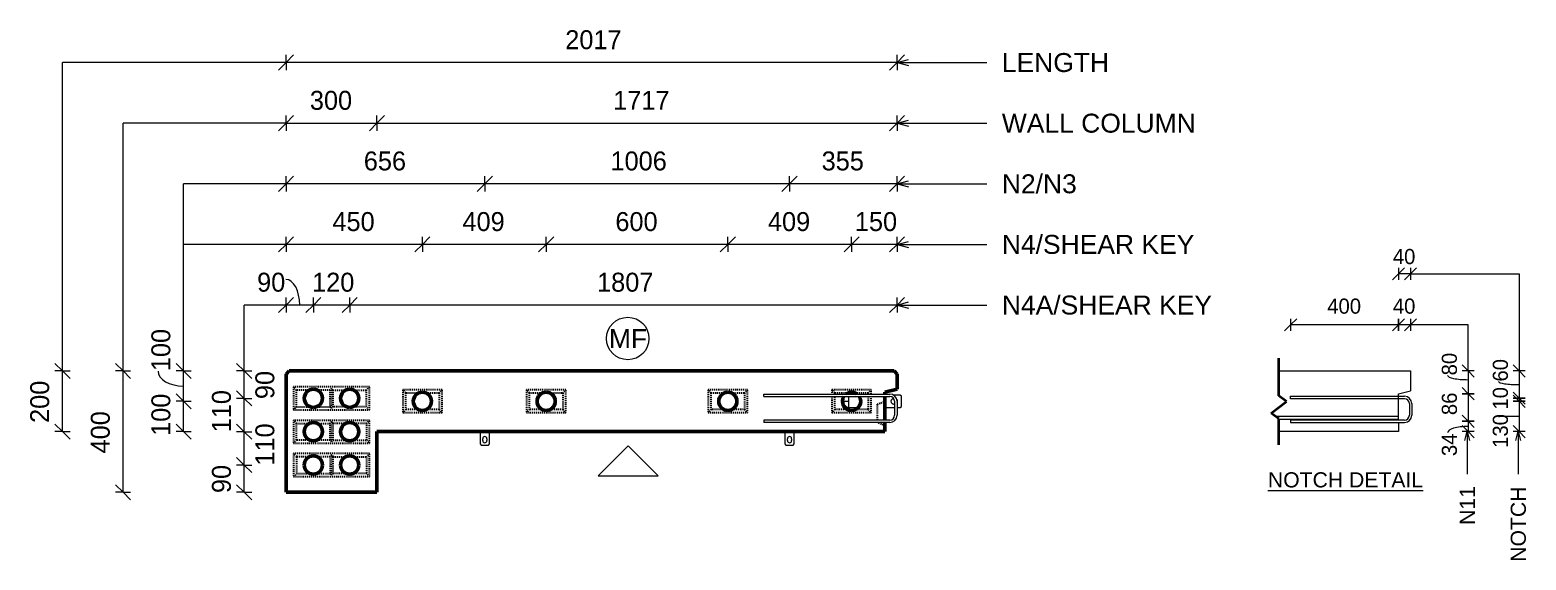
# Model space of a CAD drawing. Header units: millimetres. Extents: x 15006 to 36832, y -1993 to 19978.
# Drawn here: x 26166 to 31106, y 17512 to 19261 of the extents above; entities that cross this region are included whole.
import ezdxf

# ---------------------------------------------------------------- set-up
doc = ezdxf.new("R2010")
doc.units = ezdxf.units.MM
doc.linetypes.add('Dash', pattern=[6.36, 3.18, -3.18])
for name, color, linetype, lineweight in [('A-ANNO-DIMS', 211, 'Continuous', 9), ('A-ANNO-DIMS-25', 211, 'Continuous', 9), ('A-DETL', 90, 'Continuous', 18), ('A-DETL-MBND', 5, 'Continuous', 18), ('A-GENM', 13, 'Continuous', 18), ('A-WALL', 113, 'Continuous', 25), ('A-WALL-HDLN', 110, 'Dash', 25), ('G-ANNO-TEXT', 231, 'Continuous', 9), ('S-RBAR', 171, 'Continuous', 18)]:
    doc.layers.add(name, color=color, linetype=linetype, lineweight=lineweight)
doc.styles.add('Arial_1', font='arial.ttf', dxfattribs={"height": 62.5})
doc.styles.add('Arial_2', font='arial.ttf', dxfattribs={"height": 50})
doc.styles.add('Nirmala UI Semilight_1', font='NirmalaS.ttf', dxfattribs={"height": 62.5})
doc.styles.add('Nirmala UI Semilight_2', font='NirmalaS.ttf', dxfattribs={"height": 50})
doc.dimstyles.new('Arrow_Filled_-_2_5_NI_UI_3', dxfattribs={"dimscale": 304.8, "dimtxt": 65.460247, "dimasz": 0.164042, "dimexe": 0.082021, "dimexo": 0.0625, "dimgap": 0.082021, "dimtad": 1, "dimdec": 4, "dimzin": 0, "dimdsep": 46, "dimtxsty": 'Nirmala UI Semilight_1', "dimblk1": 'OBLIQUE', "dimblk2": 'OBLIQUE', "dimsah": 1, "dimcen": 0.09, "dimazin": 0, "dimtfac": 1, "dimtdec": 4, "dimtix": 1, "dimtmove": 0, "dimatfit": 3, "dimfxl": 0.082021, "dimfxlon": 1, "dimtvp": 1, "dimtolj": 1, "dimtzin": 0, "dimarcsym": 2})
doc.dimstyles.new('Arrow_Filled_-_2_5_NI_UI_4', dxfattribs={"dimscale": 304.8, "dimtxt": 65.460247, "dimasz": 0.164042, "dimexe": 0.082021, "dimexo": 0.0625, "dimgap": 0.082021, "dimtad": 1, "dimdec": 4, "dimzin": 0, "dimdsep": 46, "dimtxsty": 'Nirmala UI Semilight_1', "dimblk1": 'OBLIQUE', "dimblk2": 'OBLIQUE', "dimsah": 1, "dimcen": 0.09, "dimazin": 0, "dimtfac": 1, "dimtdec": 4, "dimtix": 1, "dimtmove": 1, "dimatfit": 3, "dimfxl": 0.082021, "dimfxlon": 1, "dimtvp": 1, "dimtolj": 1, "dimtzin": 0, "dimarcsym": 2})
doc.dimstyles.new('Arrow_Filled_-_2_5_NI_UI_5', dxfattribs={"dimscale": 304.8, "dimtxt": 65.460247, "dimasz": 0.164042, "dimexe": 0.082021, "dimexo": 0.0625, "dimgap": 0.082021, "dimtad": 1, "dimdec": 4, "dimzin": 0, "dimdsep": 46, "dimtxsty": 'Nirmala UI Semilight_1', "dimblk1": 'OBLIQUE', "dimblk2": 'OBLIQUE', "dimsah": 1, "dimcen": 0.09, "dimazin": 0, "dimtfac": 1, "dimtdec": 4, "dimtix": 1, "dimtmove": 2, "dimatfit": 3, "dimfxl": 0.082021, "dimfxlon": 1, "dimtvp": 1, "dimtolj": 1, "dimtzin": 0, "dimarcsym": 2})

# ---------------------------------------------------------------- blocks, each defined once
blk = doc.blocks.new('RR spread anchor face based - RR-SA-3_0-200-1726827-Elevation Top Copy 1')
at = {"layer": 'A-GENM'}
for p, q in [((10675.9, 18035.4), (10695.8, 18035.4)), ((10695.8, 18051.4), (10695.8, 18035.4)), ((10695.8, 18051.4), (10695.8, 18035.5)), ((10695.8, 18035.4), (10695.8, 18015.4)), ((10695.8, 18035.4), (10695.8, 18015.4)), ((10844.5, 18044.4), (10844.9, 18044.4)), ((10865.8, 18055.4), (10844.8, 18055.4)), ((10870.8, 18052.9), (10865.8, 18055.4)), ((10870.8, 18017.9), (10870.8, 18052.9)), ((10695.8, 18015.4), (10684, 18015.4)), ((10695.8, 18015.4), (10727.6, 18015.4)), ((10815.9, 18015.4), (10847.8, 18015.4)), ((10847.8, 18026.4), (10844.5, 18026.4)), ((10855.8, 18015.4), (10865.8, 18015.4)), ((10865.8, 18015.4), (10870.8, 18017.9))]:
    blk.add_line(p, q, dxfattribs=at)
for centre, start, end in [((10844.5, 18035.4), 90, 270), ((10848.5, 18035.4), 324.7987, 43.7744)]:
    blk.add_arc(centre, 9, start, end, dxfattribs=at)
blk = doc.blocks.new('RR spread anchor face based - RR-SA-2_5-150-1726819-Elevation Top Copy 1')
at = {"layer": 'A-GENM'}
for p, q in [((9479.8, 17935.4), (9479.8, 17895.4)), ((9509.8, 17895.4), (9509.8, 17935.4)), ((9479.8, 17895.4), (9482.3, 17890.4)), ((9482.3, 17890.4), (9507.3, 17890.4)), ((9487.8, 17905.9), (9487.8, 17911.9)), ((9501.8, 17911.9), (9501.8, 17905.9)), ((9507.3, 17890.4), (9509.8, 17895.4))]:
    blk.add_line(p, q, dxfattribs=at)
for centre, start, end in [((9494.8, 17911.9), 0, 180), ((9494.8, 17905.9), 180, 0)]:
    blk.add_arc(centre, 7, start, end, dxfattribs=at)
blk = doc.blocks.new('RR spread anchor face based - RR-SA-2_5-150-1876458-Elevation Top Copy 1')
at = {"layer": 'A-GENM'}
for p, q in [((10485.8, 17935.4), (10485.8, 17895.4)), ((10515.8, 17895.4), (10515.8, 17935.4)), ((10485.8, 17895.4), (10488.3, 17890.4)), ((10488.3, 17890.4), (10513.3, 17890.4)), ((10493.8, 17905.9), (10493.8, 17911.9)), ((10507.8, 17911.9), (10507.8, 17905.9)), ((10513.3, 17890.4), (10515.8, 17895.4))]:
    blk.add_line(p, q, dxfattribs=at)
for centre, start, end in [((10500.8, 17911.9), 0, 180), ((10500.8, 17905.9), 180, 0)]:
    blk.add_arc(centre, 7, start, end, dxfattribs=at)
blk = doc.blocks.new('DIMBLOCK73-Elevation Top Copy 1')
at = {"layer": 'A-ANNO-DIMS-25'}
for p, q in [((27222.3, 18353), (27247.3, 18378)), ((27222.3, 18353), (27222.3, 18378)), ((29029.1, 18353), (29054.1, 18378)), ((29029.1, 18353), (29029.1, 18378)), ((27222.3, 18353), (27197.3, 18328)), ((29029.1, 18353), (27222.3, 18353)), ((27222.3, 18353), (27222.3, 18328)), ((29029.1, 18353), (29004.1, 18328)), ((29029.1, 18353), (29029.1, 18328))]:
    blk.add_line(p, q, dxfattribs=at)
at = {"layer": 'A-ANNO-DIMS-25', "color": 0, "insert": (28038.8, 18459.6), "char_height": 62.5, "width": 208.521, "attachment_point": 1, "line_spacing_factor": 1.142579, "style": 'Nirmala UI Semilight_1'}
blk.add_mtext('1807', dxfattribs=at)
blk = doc.blocks.new('_Oblique')
at = {"color": 0, "linetype": 'ByBlock', "lineweight": -2}
blk.add_line((-0.5, -0.5), (0.5, 0.5), dxfattribs=at)
blk = doc.blocks.new('DIMBLOCK74-Elevation Top Copy 1')
at = {"layer": 'A-ANNO-DIMS-25'}
for p, q in [((27102.3, 18353), (27127.3, 18378)), ((27102.3, 18353), (27102.3, 18378)), ((27222.3, 18353), (27247.3, 18378)), ((27222.3, 18353), (27222.3, 18378)), ((27102.3, 18353), (27077.3, 18328)), ((27222.3, 18353), (27102.3, 18353)), ((27102.3, 18353), (27102.3, 18328)), ((27222.3, 18353), (27197.3, 18328)), ((27222.3, 18353), (27222.3, 18328))]:
    blk.add_line(p, q, dxfattribs=at)
at = {"layer": 'A-ANNO-DIMS-25', "color": 0, "insert": (27098, 18459.6), "char_height": 62.5, "width": 154.248, "attachment_point": 1, "line_spacing_factor": 1.142579, "style": 'Nirmala UI Semilight_1'}
blk.add_mtext('120', dxfattribs=at)
blk = doc.blocks.new('DIMBLOCK75-Elevation Top Copy 1')
at = {"layer": 'A-ANNO-DIMS-25'}
for p, q in [((27012.1, 18353), (27037.1, 18378)), ((27012.1, 18353), (27012.1, 18378)), ((27102.3, 18353), (27127.3, 18378)), ((27102.3, 18353), (27102.3, 18378)), ((27012.1, 18353), (26987.1, 18328)), ((27102.3, 18353), (27012.1, 18353)), ((27012.1, 18353), (27012.1, 18328)), ((27102.3, 18353), (27077.3, 18328)), ((27102.3, 18353), (27102.3, 18328))]:
    blk.add_line(p, q, dxfattribs=at)
blk.add_ellipse((27011.6, 18353), major_axis=(0, 84.5), ratio=0.539499, start_param=4.712389, end_param=6.283185, dxfattribs=at)
at = {"layer": 'A-ANNO-DIMS-25', "color": 0, "insert": (26916.4, 18459.6), "char_height": 62.5, "width": 114.258, "attachment_point": 1, "line_spacing_factor": 1.142579, "style": 'Nirmala UI Semilight_1'}
blk.add_mtext('90', dxfattribs=at)
blk = doc.blocks.new('DIMBLOCK76-Elevation Top Copy 1')
at = {"layer": 'A-ANNO-DIMS-25'}
for p, q in [((28879.1, 18553), (28904.1, 18578)), ((28879.1, 18553), (28879.1, 18578)), ((29029.1, 18553), (29054.1, 18578)), ((29029.1, 18553), (29029.1, 18578)), ((28879.1, 18553), (28854.1, 18528)), ((29029.1, 18553), (28879.1, 18553)), ((28879.1, 18553), (28879.1, 18528)), ((29029.1, 18553), (29004.1, 18528)), ((29029.1, 18553), (29029.1, 18528))]:
    blk.add_line(p, q, dxfattribs=at)
at = {"layer": 'A-ANNO-DIMS-25', "color": 0, "insert": (28889.9, 18659.6), "char_height": 62.5, "width": 154.248, "attachment_point": 1, "line_spacing_factor": 1.142579, "style": 'Nirmala UI Semilight_1'}
blk.add_mtext('150', dxfattribs=at)
blk = doc.blocks.new('DIMBLOCK77-Elevation Top Copy 1')
at = {"layer": 'A-ANNO-DIMS-25'}
for p, q in [((28470.6, 18553), (28495.6, 18578)), ((28470.6, 18553), (28470.6, 18578)), ((28879.1, 18553), (28904.1, 18578)), ((28879.1, 18553), (28879.1, 18578)), ((28470.6, 18553), (28445.6, 18528)), ((28879.1, 18553), (28470.6, 18553)), ((28470.6, 18553), (28470.6, 18528)), ((28879.1, 18553), (28854.1, 18528)), ((28879.1, 18553), (28879.1, 18528))]:
    blk.add_line(p, q, dxfattribs=at)
at = {"layer": 'A-ANNO-DIMS-25', "color": 0, "insert": (28602.9, 18659.6), "char_height": 62.5, "width": 172.815, "attachment_point": 1, "line_spacing_factor": 1.142579, "style": 'Nirmala UI Semilight_1'}
blk.add_mtext('409', dxfattribs=at)
blk = doc.blocks.new('DIMBLOCK78-Elevation Top Copy 1')
at = {"layer": 'A-ANNO-DIMS-25'}
for p, q in [((27870.6, 18553), (27895.6, 18578)), ((27870.6, 18553), (27870.6, 18578)), ((28470.6, 18553), (28495.6, 18578)), ((28470.6, 18553), (28470.6, 18578)), ((27870.6, 18553), (27845.6, 18528)), ((28470.6, 18553), (27870.6, 18553)), ((27870.6, 18553), (27870.6, 18528)), ((28470.6, 18553), (28445.6, 18528)), ((28470.6, 18553), (28470.6, 18528))]:
    blk.add_line(p, q, dxfattribs=at)
at = {"layer": 'A-ANNO-DIMS-25', "color": 0, "insert": (28099.2, 18659.6), "char_height": 62.5, "width": 171.387, "attachment_point": 1, "line_spacing_factor": 1.142579, "style": 'Nirmala UI Semilight_1'}
blk.add_mtext('600', dxfattribs=at)
blk = doc.blocks.new('DIMBLOCK79-Elevation Top Copy 1')
at = {"layer": 'A-ANNO-DIMS-25'}
for p, q in [((27462.1, 18553), (27487.1, 18578)), ((27462.1, 18553), (27462.1, 18578)), ((27870.6, 18553), (27895.6, 18578)), ((27870.6, 18553), (27870.6, 18578)), ((27462.1, 18553), (27437.1, 18528)), ((27870.6, 18553), (27462.1, 18553)), ((27462.1, 18553), (27462.1, 18528)), ((27870.6, 18553), (27845.6, 18528)), ((27870.6, 18553), (27870.6, 18528))]:
    blk.add_line(p, q, dxfattribs=at)
at = {"layer": 'A-ANNO-DIMS-25', "color": 0, "insert": (27594.4, 18659.6), "char_height": 62.5, "width": 172.815, "attachment_point": 1, "line_spacing_factor": 1.142579, "style": 'Nirmala UI Semilight_1'}
blk.add_mtext('409', dxfattribs=at)
blk = doc.blocks.new('DIMBLOCK80-Elevation Top Copy 1')
at = {"layer": 'A-ANNO-DIMS-25'}
for p, q in [((27012.1, 18553), (27037.1, 18578)), ((27012.1, 18553), (27012.1, 18578)), ((27462.1, 18553), (27487.1, 18578)), ((27462.1, 18553), (27462.1, 18578)), ((27012.1, 18553), (26987.1, 18528)), ((27462.1, 18553), (27012.1, 18553)), ((27012.1, 18553), (27012.1, 18528)), ((27462.1, 18553), (27437.1, 18528)), ((27462.1, 18553), (27462.1, 18528))]:
    blk.add_line(p, q, dxfattribs=at)
at = {"layer": 'A-ANNO-DIMS-25', "color": 0, "insert": (27165.1, 18659.6), "char_height": 62.5, "width": 172.815, "attachment_point": 1, "line_spacing_factor": 1.142579, "style": 'Nirmala UI Semilight_1'}
blk.add_mtext('450', dxfattribs=at)
blk = doc.blocks.new('DIMBLOCK81-Elevation Top Copy 1')
at = {"layer": 'A-ANNO-DIMS-25'}
for p, q in [((28674.1, 18753), (28699.1, 18778)), ((28674.1, 18753), (28674.1, 18778)), ((29029.1, 18753), (29054.1, 18778)), ((29029.1, 18753), (29029.1, 18778)), ((28674.1, 18753), (28649.1, 18728)), ((29029.1, 18753), (28674.1, 18753)), ((28674.1, 18753), (28674.1, 18728)), ((29029.1, 18753), (29004.1, 18728)), ((29029.1, 18753), (29029.1, 18728))]:
    blk.add_line(p, q, dxfattribs=at)
at = {"layer": 'A-ANNO-DIMS-25', "color": 0, "insert": (28780.2, 18859.6), "char_height": 62.5, "width": 171.387, "attachment_point": 1, "line_spacing_factor": 1.142579, "style": 'Nirmala UI Semilight_1'}
blk.add_mtext('355', dxfattribs=at)
blk = doc.blocks.new('DIMBLOCK82-Elevation Top Copy 1')
at = {"layer": 'A-ANNO-DIMS-25'}
for p, q in [((27668.1, 18753), (27693.1, 18778)), ((27668.1, 18753), (27668.1, 18778)), ((28674.1, 18753), (28699.1, 18778)), ((28674.1, 18753), (28674.1, 18778)), ((27668.1, 18753), (27643.1, 18728)), ((28674.1, 18753), (27668.1, 18753)), ((27668.1, 18753), (27668.1, 18728)), ((28674.1, 18753), (28649.1, 18728)), ((28674.1, 18753), (28674.1, 18728))]:
    blk.add_line(p, q, dxfattribs=at)
at = {"layer": 'A-ANNO-DIMS-25', "color": 0, "insert": (28083.1, 18859.6), "char_height": 62.5, "width": 211.377, "attachment_point": 1, "line_spacing_factor": 1.142579, "style": 'Nirmala UI Semilight_1'}
blk.add_mtext('1006', dxfattribs=at)
blk = doc.blocks.new('DIMBLOCK83-Elevation Top Copy 1')
at = {"layer": 'A-ANNO-DIMS-25'}
for p, q in [((27012.1, 18753), (27037.1, 18778)), ((27012.1, 18753), (27012.1, 18778)), ((27668.1, 18753), (27693.1, 18778)), ((27668.1, 18753), (27668.1, 18778)), ((27012.1, 18753), (26987.1, 18728)), ((27668.1, 18753), (27012.1, 18753)), ((27012.1, 18753), (27012.1, 18728)), ((27668.1, 18753), (27643.1, 18728)), ((27668.1, 18753), (27668.1, 18728))]:
    blk.add_line(p, q, dxfattribs=at)
at = {"layer": 'A-ANNO-DIMS-25', "color": 0, "insert": (27268.7, 18859.6), "char_height": 62.5, "width": 171.387, "attachment_point": 1, "line_spacing_factor": 1.142579, "style": 'Nirmala UI Semilight_1'}
blk.add_mtext('656', dxfattribs=at)
blk = doc.blocks.new('DIMBLOCK84-Elevation Top Copy 1')
at = {"layer": 'A-ANNO-DIMS-25'}
for p, q in [((26873.9, 17825.2), (26848.9, 17850.2)), ((26873.9, 17825.2), (26848.9, 17825.2)), ((26873.9, 17735.4), (26873.9, 17825.2)), ((26873.9, 17825.2), (26898.9, 17800.2)), ((26873.9, 17825.2), (26898.9, 17825.2)), ((26873.9, 17735.4), (26848.9, 17760.4)), ((26873.9, 17735.4), (26848.9, 17735.4)), ((26873.9, 17735.4), (26898.9, 17710.4)), ((26873.9, 17735.4), (26898.9, 17735.4))]:
    blk.add_line(p, q, dxfattribs=at)
at = {"layer": 'A-ANNO-DIMS-25', "color": 0, "insert": (26767.4, 17732.7), "char_height": 62.5, "width": 114.258, "attachment_point": 1, "rotation": 90, "line_spacing_factor": 1.142579, "style": 'Nirmala UI Semilight_1'}
blk.add_mtext('90', dxfattribs=at)
blk = doc.blocks.new('DIMBLOCK85-Elevation Top Copy 1')
at = {"layer": 'A-ANNO-DIMS-25'}
for p, q in [((26873.9, 17935.2), (26848.9, 17960.2)), ((26873.9, 17935.2), (26848.9, 17935.2)), ((26873.9, 17825.2), (26873.9, 17935.2)), ((26873.9, 17935.2), (26898.9, 17910.2)), ((26873.9, 17935.2), (26898.9, 17935.2)), ((26873.9, 17825.2), (26848.9, 17850.2)), ((26873.9, 17825.2), (26848.9, 17825.2)), ((26873.9, 17825.2), (26898.9, 17800.2)), ((26873.9, 17825.2), (26898.9, 17825.2))]:
    blk.add_line(p, q, dxfattribs=at)
at = {"layer": 'A-ANNO-DIMS-25', "color": 0, "insert": (26910.7, 17823.1), "char_height": 62.5, "width": 137.109, "attachment_point": 1, "rotation": 90, "line_spacing_factor": 1.142579, "style": 'Nirmala UI Semilight_1'}
blk.add_mtext('110', dxfattribs=at)
blk = doc.blocks.new('DIMBLOCK86-Elevation Top Copy 1')
at = {"layer": 'A-ANNO-DIMS-25'}
for p, q in [((26873.9, 18045.1), (26848.9, 18070.1)), ((26873.9, 18045.1), (26848.9, 18045.1)), ((26873.9, 17935.2), (26873.9, 18045.1)), ((26873.9, 18045.1), (26898.9, 18020.1)), ((26873.9, 18045.1), (26898.9, 18045.1)), ((26873.9, 17935.2), (26848.9, 17960.2)), ((26873.9, 17935.2), (26848.9, 17935.2)), ((26873.9, 17935.2), (26898.9, 17910.2)), ((26873.9, 17935.2), (26898.9, 17935.2))]:
    blk.add_line(p, q, dxfattribs=at)
at = {"layer": 'A-ANNO-DIMS-25', "color": 0, "insert": (26767.4, 17933), "char_height": 62.5, "width": 137.109, "attachment_point": 1, "rotation": 90, "line_spacing_factor": 1.142579, "style": 'Nirmala UI Semilight_1'}
blk.add_mtext('110', dxfattribs=at)
blk = doc.blocks.new('DIMBLOCK87-Elevation Top Copy 1')
at = {"layer": 'A-ANNO-DIMS-25'}
for p, q in [((26873.9, 18135.4), (26848.9, 18160.4)), ((26873.9, 18135.4), (26848.9, 18135.4)), ((26873.9, 18045.1), (26873.9, 18135.4)), ((26873.9, 18135.4), (26898.9, 18110.4)), ((26873.9, 18135.4), (26898.9, 18135.4)), ((26873.9, 18045.1), (26848.9, 18070.1)), ((26873.9, 18045.1), (26848.9, 18045.1)), ((26873.9, 18045.1), (26898.9, 18020.1)), ((26873.9, 18045.1), (26898.9, 18045.1))]:
    blk.add_line(p, q, dxfattribs=at)
at = {"layer": 'A-ANNO-DIMS-25', "color": 0, "insert": (26910.7, 18042.7), "char_height": 62.5, "width": 114.258, "attachment_point": 1, "rotation": 90, "line_spacing_factor": 1.142579, "style": 'Nirmala UI Semilight_1'}
blk.add_mtext('90', dxfattribs=at)
blk = doc.blocks.new('DIMBLOCK88-Elevation Top Copy 1')
at = {"layer": 'A-ANNO-DIMS-25'}
for p, q in [((26673.9, 18035.4), (26648.9, 18060.4)), ((26673.9, 18035.4), (26648.9, 18035.4)), ((26673.9, 17935.4), (26673.9, 18035.4)), ((26673.9, 18035.4), (26698.9, 18010.4)), ((26673.9, 18035.4), (26698.9, 18035.4)), ((26673.9, 17935.4), (26648.9, 17960.4)), ((26673.9, 17935.4), (26648.9, 17935.4)), ((26673.9, 17935.4), (26698.9, 17910.4)), ((26673.9, 17935.4), (26698.9, 17935.4))]:
    blk.add_line(p, q, dxfattribs=at)
at = {"layer": 'A-ANNO-DIMS-25', "color": 0, "insert": (26567.4, 17921.2), "char_height": 62.5, "width": 154.248, "attachment_point": 1, "rotation": 90, "line_spacing_factor": 1.142579, "style": 'Nirmala UI Semilight_1'}
blk.add_mtext('100', dxfattribs=at)
blk = doc.blocks.new('DIMBLOCK89-Elevation Top Copy 1')
at = {"layer": 'A-ANNO-DIMS-25'}
for p, q in [((26673.9, 18135.4), (26648.9, 18160.4)), ((26673.9, 18135.4), (26648.9, 18135.4)), ((26673.9, 18035.4), (26673.9, 18135.4)), ((26673.9, 18135.4), (26698.9, 18110.4)), ((26673.9, 18135.4), (26698.9, 18135.4)), ((26673.9, 18035.4), (26648.9, 18060.4)), ((26673.9, 18035.4), (26648.9, 18035.4)), ((26673.9, 18035.4), (26698.9, 18010.4)), ((26673.9, 18035.4), (26698.9, 18035.4))]:
    blk.add_line(p, q, dxfattribs=at)
blk.add_ellipse((26673.9, 18134.8), major_axis=(84.5, 0), ratio=0.584313, start_param=3.141593, end_param=4.712389, dxfattribs=at)
at = {"layer": 'A-ANNO-DIMS-25', "color": 0, "insert": (26567.4, 18134.8), "char_height": 62.5, "width": 154.248, "attachment_point": 1, "rotation": 90, "line_spacing_factor": 1.142579, "style": 'Nirmala UI Semilight_1'}
blk.add_mtext('100', dxfattribs=at)
blk = doc.blocks.new('DIMBLOCK90-Elevation Top Copy 1')
at = {"layer": 'A-ANNO-DIMS-25'}
for p, q in [((27012.1, 18953), (27037.1, 18978)), ((27012.1, 18953), (27012.1, 18978)), ((27312.1, 18953), (27337.1, 18978)), ((27312.1, 18953), (27312.1, 18978)), ((27012.1, 18953), (26987.1, 18928)), ((27012.1, 18953), (27312.1, 18953)), ((27012.1, 18953), (27012.1, 18928)), ((27312.1, 18953), (27287.1, 18928)), ((27312.1, 18953), (27312.1, 18928))]:
    blk.add_line(p, q, dxfattribs=at)
at = {"layer": 'A-ANNO-DIMS-25', "color": 0, "insert": (27090.7, 19059.6), "char_height": 62.5, "width": 171.387, "attachment_point": 1, "line_spacing_factor": 1.142579, "style": 'Nirmala UI Semilight_1'}
blk.add_mtext('300', dxfattribs=at)
blk = doc.blocks.new('DIMBLOCK91-Elevation Top Copy 1')
at = {"layer": 'A-ANNO-DIMS-25'}
for p, q in [((27312.1, 18953), (27337.1, 18978)), ((27312.1, 18953), (27312.1, 18978)), ((29029.1, 18953), (29054.1, 18978)), ((29029.1, 18953), (29029.1, 18978)), ((27312.1, 18953), (27287.1, 18928)), ((27312.1, 18953), (29029.1, 18953)), ((27312.1, 18953), (27312.1, 18928)), ((29029.1, 18953), (29004.1, 18928)), ((29029.1, 18953), (29029.1, 18928))]:
    blk.add_line(p, q, dxfattribs=at)
at = {"layer": 'A-ANNO-DIMS-25', "color": 0, "insert": (28092.1, 19059.6), "char_height": 62.5, "width": 188.526, "attachment_point": 1, "line_spacing_factor": 1.142579, "style": 'Nirmala UI Semilight_1'}
blk.add_mtext('1717', dxfattribs=at)
blk = doc.blocks.new('DIMBLOCK92-Elevation Top Copy 1')
at = {"layer": 'A-ANNO-DIMS-25'}
for p, q in [((27012.1, 19153), (27037.1, 19178)), ((27012.1, 19153), (27012.1, 19178)), ((29029.1, 19153), (29054.1, 19178)), ((29029.1, 19153), (29029.1, 19178)), ((27012.1, 19153), (26987.1, 19128)), ((29029.1, 19153), (27012.1, 19153)), ((27012.1, 19153), (27012.1, 19128)), ((29029.1, 19153), (29004.1, 19128)), ((29029.1, 19153), (29029.1, 19128))]:
    blk.add_line(p, q, dxfattribs=at)
at = {"layer": 'A-ANNO-DIMS-25', "color": 0, "insert": (27933.8, 19259.6), "char_height": 62.5, "width": 208.521, "attachment_point": 1, "line_spacing_factor": 1.142579, "style": 'Nirmala UI Semilight_1'}
blk.add_mtext('2017', dxfattribs=at)
blk = doc.blocks.new('DIMBLOCK93-Elevation Top Copy 1')
at = {"layer": 'A-ANNO-DIMS-25'}
for p, q in [((26473.9, 18135.4), (26448.9, 18160.4)), ((26473.9, 18135.4), (26448.9, 18135.4)), ((26473.9, 17735.4), (26473.9, 18135.4)), ((26473.9, 18135.4), (26498.9, 18110.4)), ((26473.9, 18135.4), (26498.9, 18135.4)), ((26473.9, 17735.4), (26448.9, 17760.4)), ((26473.9, 17735.4), (26448.9, 17735.4)), ((26473.9, 17735.4), (26498.9, 17710.4)), ((26473.9, 17735.4), (26498.9, 17735.4))]:
    blk.add_line(p, q, dxfattribs=at)
at = {"layer": 'A-ANNO-DIMS-25', "color": 0, "insert": (26367.4, 17863.4), "char_height": 62.5, "width": 172.815, "attachment_point": 1, "rotation": 90, "line_spacing_factor": 1.142579, "style": 'Nirmala UI Semilight_1'}
blk.add_mtext('400', dxfattribs=at)
blk = doc.blocks.new('DIMBLOCK94-Elevation Top Copy 1')
at = {"layer": 'A-ANNO-DIMS-25'}
for p, q in [((26273.9, 18135.4), (26248.9, 18160.4)), ((26273.9, 18135.4), (26248.9, 18135.4)), ((26273.9, 17935.4), (26273.9, 18135.4)), ((26273.9, 18135.4), (26298.9, 18110.4)), ((26273.9, 18135.4), (26298.9, 18135.4)), ((26273.9, 17935.4), (26248.9, 17960.4)), ((26273.9, 17935.4), (26248.9, 17935.4)), ((26273.9, 17935.4), (26298.9, 17910.4)), ((26273.9, 17935.4), (26298.9, 17935.4))]:
    blk.add_line(p, q, dxfattribs=at)
at = {"layer": 'A-ANNO-DIMS-25', "color": 0, "insert": (26167.4, 17964), "char_height": 62.5, "width": 171.387, "attachment_point": 1, "rotation": 90, "line_spacing_factor": 1.142579, "style": 'Nirmala UI Semilight_1'}
blk.add_mtext('200', dxfattribs=at)

msp = doc.modelspace()

# ---------------------------------------------------------------- linework, layer by layer
at = {"layer": 'A-DETL', "color": 7}
for p, q in [((30684.48406, 18456.10216), (30704.48406, 18476.10216)), ((30684.48406, 18476.10216), (30684.48406, 18456.10216)), ((30744.48406, 18476.10216), (30724.48406, 18456.10216)), ((30724.48406, 18476.10216), (30724.48406, 18456.10216)), ((30684.48406, 18456.10216), (30664.48406, 18436.10216)), ((30724.48406, 18456.10216), (30684.48406, 18456.10216)), ((30684.48406, 18456.10216), (30684.48406, 18436.10216)), ((30724.48406, 18456.10216), (30704.48406, 18436.10216)), ((30724.48406, 18456.10216), (30724.48406, 18436.10216)), ((30724.48406, 18456.10216), (31082.73222, 18456.10216)), ((31082.73222, 18456.10216), (31082.73222, 18135.4305)), ((30328.48406, 18287.54776), (30308.48406, 18267.54776)), ((30328.48406, 18307.54776), (30328.48406, 18287.54776)), ((30328.48406, 18287.54776), (30348.48406, 18307.54776)), ((30684.48406, 18287.54776), (30328.48406, 18287.54776)), ((30328.48406, 18287.54776), (30328.48406, 18267.54776)), ((30684.48406, 18287.54776), (30664.48406, 18267.54776)), ((30664.48406, 18267.54776), (30684.48406, 18287.54776)), ((30684.48406, 18287.54776), (30684.48406, 18307.54776)), ((30684.48406, 18307.54776), (30684.48406, 18287.54776)), ((30684.48406, 18287.54776), (30704.48406, 18307.54776)), ((30704.48406, 18307.54776), (30684.48406, 18287.54776)), ((30724.48406, 18287.54776), (30684.48406, 18287.54776)), ((30684.48406, 18287.54776), (30684.48406, 18267.54776)), ((30684.48406, 18267.54776), (30684.48406, 18287.54776)), ((30704.48406, 18267.54776), (30724.48406, 18287.54776)), ((30724.48406, 18307.54776), (30724.48406, 18287.54776)), ((30724.48406, 18287.54776), (30744.48406, 18307.54776)), ((30724.48406, 18287.54776), (30724.48406, 18267.54776)), ((30914.38941, 18287.54776), (30724.48406, 18287.54776)), ((30914.38941, 18135.4305), (30914.38941, 18287.54776)), ((30289.48406, 18135.4305), (30724.48406, 18135.4305)), ((30724.48406, 18135.4305), (30724.48406, 18070.4305)), ((30914.38941, 18135.4305), (30894.38941, 18155.4305)), ((30914.38941, 18135.4305), (30894.38941, 18135.4305)), ((30934.38941, 18115.4305), (30914.38941, 18135.4305)), ((30914.38941, 18135.4305), (30914.38941, 18060.56257)), ((30934.38941, 18135.4305), (30914.38941, 18135.4305)), ((31082.73222, 18135.4305), (31062.73222, 18155.4305)), ((31082.73222, 18135.4305), (31062.73222, 18135.4305)), ((31102.73222, 18115.4305), (31082.73222, 18135.4305)), ((31082.73222, 18135.4305), (31082.73222, 18045.4305)), ((31102.73222, 18135.4305), (31082.73222, 18135.4305)), ((30914.38941, 18060.56257), (30894.38941, 18080.56257)), ((30894.38941, 18080.56257), (30914.38941, 18060.56257)), ((30328.48406, 18044.06257), (30328.48406, 18052.06257)), ((30328.48406, 18052.06257), (30704.48406, 18052.06257)), ((30704.48406, 18044.06257), (30328.48406, 18044.06257)), ((30684.48406, 18060.4305), (30724.48406, 18070.4305)), ((30684.48406, 17973.4305), (30684.48406, 18060.4305)), ((30914.38941, 18060.56257), (30894.38941, 18060.56257)), ((30894.38941, 18060.56257), (30914.38941, 18060.56257)), ((30914.38941, 18060.56257), (30934.38941, 18060.56257)), ((30934.38941, 18060.56257), (30914.38941, 18060.56257)), ((30914.38941, 18060.56257), (30934.38941, 18040.56257)), ((30934.38941, 18040.56257), (30914.38941, 18060.56257)), ((30914.38941, 18060.56257), (30914.38941, 17969.4305)), ((31082.73222, 18045.4305), (31062.73222, 18065.4305)), ((31062.73222, 18065.4305), (31082.73222, 18045.4305)), ((31082.73222, 18035.4305), (31062.73222, 18055.4305)), ((31062.73222, 18055.4305), (31082.73222, 18035.4305)), ((31082.73222, 18045.4305), (31062.73222, 18045.4305)), ((31062.73222, 18045.4305), (31082.73222, 18045.4305)), ((31082.73222, 18035.4305), (31062.73222, 18035.4305)), ((31062.73222, 18035.4305), (31082.73222, 18035.4305)), ((31082.73222, 18045.4305), (31102.73222, 18045.4305)), ((31102.73222, 18045.4305), (31082.73222, 18045.4305)), ((31082.73222, 18045.4305), (31102.73222, 18025.4305)), ((31102.73222, 18025.4305), (31082.73222, 18045.4305)), ((31082.73222, 18045.4305), (31082.73222, 18035.4305)), ((31082.73222, 18035.4305), (31102.73222, 18035.4305)), ((31102.73222, 18035.4305), (31082.73222, 18035.4305)), ((31082.73222, 18035.4305), (31102.73222, 18015.4305)), ((31102.73222, 18015.4305), (31082.73222, 18035.4305)), ((31082.73222, 18035.4305), (31082.73222, 17935.4305)), ((30684.48406, 17985.55017), (30278.52449, 17985.55017)), ((30720.48406, 18028.06257), (30720.48406, 17989.4305)), ((30728.48406, 18028.06257), (30728.48406, 17989.4305)), ((30914.38941, 17969.4305), (30894.38941, 17989.4305)), ((30894.38941, 17989.4305), (30914.38941, 17969.4305)), ((30684.48406, 17975.55017), (30289.48406, 17975.55017)), ((30684.48406, 17935.4305), (30289.48406, 17935.4305)), ((30704.48406, 17973.4305), (30328.48406, 17973.4305)), ((30328.48406, 17973.4305), (30328.48406, 17965.4305)), ((30328.48406, 17965.4305), (30704.48406, 17965.4305)), ((30684.48406, 17965.4305), (30684.48406, 17935.4305)), ((30914.38941, 17969.4305), (30894.38941, 17969.4305)), ((30894.38941, 17969.4305), (30914.38941, 17969.4305)), ((30914.38941, 17935.4305), (30894.38941, 17955.4305)), ((30914.38941, 17935.4305), (30894.38941, 17935.4305)), ((30903.42253, 17906.51119), (30911.461, 17936.51119)), ((30911.461, 17936.51119), (30911.461, 17795.96958)), ((30911.461, 17936.51119), (30919.49948, 17906.51119)), ((30914.38941, 17969.4305), (30934.38941, 17969.4305)), ((30934.38941, 17969.4305), (30914.38941, 17969.4305)), ((30914.38941, 17969.4305), (30934.38941, 17949.4305)), ((30934.38941, 17949.4305), (30914.38941, 17969.4305)), ((30914.38941, 17969.4305), (30914.38941, 17935.4305)), ((30934.38941, 17935.4305), (30914.38941, 17935.4305)), ((30914.38941, 17935.4305), (30934.38941, 17915.4305)), ((31082.73222, 17935.4305), (31062.73222, 17955.4305)), ((31082.73222, 17935.4305), (31062.73222, 17935.4305)), ((31071.76533, 17906.51119), (31079.80381, 17936.51119)), ((31079.80381, 17936.51119), (31079.80381, 17795.96958)), ((31079.80381, 17936.51119), (31087.84228, 17906.51119)), ((31102.73222, 17935.4305), (31082.73222, 17935.4305)), ((31082.73222, 17935.4305), (31102.73222, 17915.4305)), ((30911.461, 17795.96958), (30911.461, 17794.56958)), ((31079.80381, 17795.96958), (31079.80381, 17794.67791))]:
    msp.add_line(p, q, dxfattribs=at)
at = {"layer": 'A-DETL', "color": 250, "lineweight": 35}
for p, q in [((30289.48406, 18053.5305), (30289.48406, 18177.54776)), ((30264.08406, 17996.3805), (30314.88406, 18034.4805)), ((30314.88406, 18034.4805), (30289.48406, 18053.5305)), ((30289.48406, 17977.3305), (30264.08406, 17996.3805)), ((30289.48406, 17892.3305), (30289.48406, 17977.3305))]:
    msp.add_line(p, q, dxfattribs=at)
at = {"layer": 'A-DETL', "color": 7}
for centre, radius, start, end in [((30704.48406, 18028.06257), 24, 0, 90), ((30704.48406, 18028.06257), 16, 0, 90), ((30704.48406, 17989.4305), 16, 270, 0), ((30704.48406, 17989.4305), 24, 270, 0)]:
    msp.add_arc(centre, radius, start, end, dxfattribs=at)
for centre, ratio, start_param, end_param in [((30914.38941, 18120.89979), 0.2093446084, 3.1415926536, 4.7123889804), ((31082.73222, 18100.51088), 0.149101642, 3.1415926536, 4.7123889804), ((31082.73222, 17984.53679), 0.0132191917, 1.5707963268, 3.1415926536), ((30914.38941, 17931.76408), 0.305682633, 1.5707963268, 3.1415926536)]:
    msp.add_ellipse(centre, major_axis=(67.60745, 0), ratio=ratio, start_param=start_param, end_param=end_param, dxfattribs=at)
at = {"layer": 'A-DETL-MBND'}
for p, q in [((26273.90303, 18135.4305), (26273.90303, 19153.04344)), ((27012.14171, 19153.04344), (26273.90303, 19153.04344)), ((26473.90303, 18135.4305), (26473.90303, 18953.04344)), ((27012.14171, 18953.04344), (26473.90303, 18953.04344)), ((26673.90303, 18135.4305), (26673.90303, 18753.04344)), ((27012.14171, 18753.04344), (26673.90303, 18753.04344)), ((27012.14171, 18553.04344), (26673.90303, 18553.04344)), ((26873.90303, 18135.4305), (26873.90303, 18353.04344)), ((27012.14171, 18353.04344), (26873.90303, 18353.04344)), ((28141.05374, 17888.63544), (28042.05879, 17789.64049)), ((28240.04869, 17789.64049), (28141.05374, 17888.63544)), ((28042.05879, 17789.64049), (28240.04869, 17789.64049))]:
    msp.add_line(p, q, dxfattribs=at)
msp.add_circle((28140.12516, 18242.55159), 70, dxfattribs=at)
at = {"layer": 'A-WALL', "lineweight": 50}
for p, q in [((27022.14429, 18135.4305), (27012.14171, 18125.42792)), ((29019.13913, 18135.4305), (27022.14429, 18135.4305)), ((29029.14171, 18125.42792), (29019.13913, 18135.4305)), ((27012.14171, 18125.42792), (27012.14171, 17735.4305)), ((29029.14171, 18075.4305), (29029.14171, 18125.42792)), ((28989.14171, 18065.4305), (29029.14171, 18075.4305)), ((28989.14171, 18059.4305), (28989.14171, 18065.4305)), ((28989.14171, 17973.4305), (28989.14171, 18051.4305)), ((27312.14171, 17935.4305), (28989.14171, 17935.4305)), ((27312.14171, 17735.4305), (27312.14171, 17935.4305)), ((28989.14171, 17935.4305), (28989.14171, 17965.4305)), ((27012.14171, 17735.4305), (27312.14171, 17735.4305))]:
    msp.add_line(p, q, dxfattribs=at)
for centre, start, end in [((27102.26671, 18045.4305), 90, 270), ((27102.26671, 18045.4305), 270, 90), ((27222.26671, 18045.4305), 90, 270), ((27222.26671, 18045.4305), 270, 90), ((27462.14171, 18035.4305), 90, 270), ((27462.14171, 18035.4305), 270, 90), ((27870.64171, 18035.4305), 90, 270), ((27870.64171, 18035.4305), 270, 90), ((28470.64171, 18035.4305), 90, 270), ((28470.64171, 18035.4305), 270, 90), ((28879.14171, 18035.4305), 147.51594743, 270), ((28879.14171, 18035.4305), 90, 126), ((28879.14171, 18035.4305), 54, 90), ((28879.14171, 18035.4305), 270, 32.48405257), ((27102.14171, 17935.2355), 179.62757014, 180), ((27102.14171, 17935.2355), 180, 0), ((27102.14171, 17935.2355), 0.37242986, 179.62757014), ((27102.14171, 17935.2355), 0, 0.37242986), ((27222.14171, 17935.2355), 179.62757014, 180), ((27222.14171, 17935.2355), 180, 0), ((27222.14171, 17935.2355), 0.37242986, 179.62757014), ((27222.14171, 17935.2355), 0, 0.37242986), ((27102.14171, 17825.2355), 0, 180), ((27222.14171, 17825.2355), 0, 180), ((27102.14171, 17825.2355), 180, 0), ((27222.14171, 17825.2355), 180, 0)]:
    msp.add_arc(centre, 30, start, end, dxfattribs=at)
at = {"layer": 'A-WALL-HDLN'}
for p, q in [((27287.01671, 18082.618), (27037.01671, 18082.618)), ((27037.01671, 18082.618), (27037.01671, 18007.618)), ((27047.01671, 18072.618), (27037.01671, 18082.618)), ((27287.01671, 18082.618), (27277.01671, 18072.618)), ((27287.01671, 18007.618), (27287.01671, 18082.618)), ((27089.58444, 18072.618), (27047.01671, 18072.618)), ((27047.01671, 18017.618), (27047.01671, 18072.618)), ((27157.01671, 18072.618), (27114.94897, 18072.618)), ((27162.01671, 18077.618), (27157.01671, 18072.618)), ((27157.01671, 18072.618), (27157.01671, 18017.618)), ((27167.01671, 18072.618), (27162.01671, 18077.618)), ((27162.01671, 18012.618), (27162.01671, 18077.618)), ((27167.01671, 18072.618), (27209.58444, 18072.618)), ((27167.01671, 18017.618), (27167.01671, 18072.618)), ((27234.94897, 18072.618), (27277.01671, 18072.618)), ((27277.01671, 18072.618), (27277.01671, 18017.618)), ((27527.13844, 18072.9305), (27397.13844, 18072.9305)), ((27397.13844, 18072.9305), (27397.13844, 17997.9305)), ((27407.13844, 18062.9305), (27397.13844, 18072.9305)), ((27407.13844, 18062.9305), (27450.15213, 18062.9305)), ((27407.13844, 18007.9305), (27407.13844, 18062.9305)), ((27474.13129, 18062.9305), (27517.13844, 18062.9305)), ((27527.13844, 18072.9305), (27517.13844, 18062.9305)), ((27517.13844, 18062.9305), (27517.13844, 18007.9305)), ((27527.13844, 17997.9305), (27527.13844, 18072.9305)), ((27935.63844, 18072.9305), (27805.63844, 18072.9305)), ((27805.63844, 18072.9305), (27805.63844, 17997.9305)), ((27815.63844, 18062.9305), (27805.63844, 18072.9305)), ((27815.63844, 18062.9305), (27858.65213, 18062.9305)), ((27815.63844, 18007.9305), (27815.63844, 18062.9305)), ((27882.63129, 18062.9305), (27925.63844, 18062.9305)), ((27935.63844, 18072.9305), (27925.63844, 18062.9305)), ((27925.63844, 18062.9305), (27925.63844, 18007.9305)), ((27935.63844, 17997.9305), (27935.63844, 18072.9305)), ((28535.63844, 18072.9305), (28405.63844, 18072.9305)), ((28405.63844, 18072.9305), (28405.63844, 17997.9305)), ((28415.63844, 18062.9305), (28405.63844, 18072.9305)), ((28415.63844, 18062.9305), (28458.65213, 18062.9305)), ((28415.63844, 18007.9305), (28415.63844, 18062.9305)), ((28482.63129, 18062.9305), (28525.63844, 18062.9305)), ((28535.63844, 18072.9305), (28525.63844, 18062.9305)), ((28525.63844, 18062.9305), (28525.63844, 18007.9305)), ((28535.63844, 17997.9305), (28535.63844, 18072.9305)), ((28944.13844, 18072.9305), (28814.13844, 18072.9305)), ((28814.13844, 18072.9305), (28814.13844, 18059.4305)), ((28824.13844, 18062.9305), (28814.13844, 18072.9305)), ((28814.13844, 18051.4305), (28814.13844, 17997.9305)), ((28824.13844, 18062.9305), (28867.15213, 18062.9305)), ((28824.13844, 18059.4305), (28824.13844, 18062.9305)), ((28824.13844, 18007.9305), (28824.13844, 18051.4305)), ((28891.13129, 18062.9305), (28934.13844, 18062.9305)), ((28944.13844, 18072.9305), (28934.13844, 18062.9305)), ((28934.13844, 18062.9305), (28934.13844, 18059.4305)), ((28934.13844, 18051.4305), (28934.13844, 18007.9305)), ((28944.13844, 18059.4305), (28944.13844, 18072.9305)), ((28944.13844, 17997.9305), (28944.13844, 18051.4305)), ((28964.14171, 18025.4305), (28989.0921, 18035.41066)), ((27037.01671, 18007.618), (27047.01671, 18017.618)), ((27037.01671, 18007.618), (27287.01671, 18007.618)), ((27047.01671, 18017.618), (27091.02105, 18017.618)), ((27113.51237, 18017.618), (27157.01671, 18017.618)), ((27157.01671, 18017.618), (27162.01671, 18012.618)), ((27162.01671, 18012.618), (27167.01671, 18017.618)), ((27211.02105, 18017.618), (27167.01671, 18017.618)), ((27277.01671, 18017.618), (27233.51237, 18017.618)), ((27287.01671, 18007.618), (27277.01671, 18017.618)), ((27407.13844, 18007.9305), (27397.13844, 17997.9305)), ((27397.13844, 17997.9305), (27527.13844, 17997.9305)), ((27450.15213, 18007.9305), (27407.13844, 18007.9305)), ((27517.13844, 18007.9305), (27474.13129, 18007.9305)), ((27517.13844, 18007.9305), (27527.13844, 17997.9305)), ((27815.63844, 18007.9305), (27805.63844, 17997.9305)), ((27805.63844, 17997.9305), (27935.63844, 17997.9305)), ((27858.65213, 18007.9305), (27815.63844, 18007.9305)), ((27925.63844, 18007.9305), (27882.63129, 18007.9305)), ((27925.63844, 18007.9305), (27935.63844, 17997.9305)), ((28415.63844, 18007.9305), (28405.63844, 17997.9305)), ((28405.63844, 17997.9305), (28535.63844, 17997.9305)), ((28458.65213, 18007.9305), (28415.63844, 18007.9305)), ((28525.63844, 18007.9305), (28482.63129, 18007.9305)), ((28525.63844, 18007.9305), (28535.63844, 17997.9305)), ((28824.13844, 18007.9305), (28814.13844, 17997.9305)), ((28814.13844, 17997.9305), (28944.13844, 17997.9305)), ((28867.15213, 18007.9305), (28824.13844, 18007.9305)), ((28934.13844, 18007.9305), (28891.13129, 18007.9305)), ((28934.13844, 18007.9305), (28944.13844, 17997.9305)), ((28964.14171, 17973.4305), (28964.14171, 18025.4305)), ((27287.40557, 17972.618), (27036.79788, 17972.618)), ((27046.79788, 17962.618), (27036.79788, 17972.618)), ((27036.79788, 17972.618), (27036.79788, 17897.618)), ((27046.79788, 17962.618), (27089.88616, 17962.618)), ((27046.79788, 17907.618), (27046.79788, 17962.618)), ((27114.39726, 17962.618), (27156.79788, 17962.618)), ((27162.10172, 17967.92185), (27156.79788, 17962.618)), ((27156.79788, 17962.618), (27156.79788, 17907.618)), ((27167.40557, 17962.618), (27162.10172, 17967.92185)), ((27162.10172, 17967.92185), (27162.10172, 17902.31416)), ((27209.88616, 17962.618), (27167.40557, 17962.618)), ((27167.40557, 17907.618), (27167.40557, 17962.618)), ((27277.40557, 17962.618), (27234.39726, 17962.618)), ((27287.40557, 17972.618), (27277.40557, 17962.618)), ((27277.40557, 17962.618), (27277.40557, 17907.618)), ((27287.40557, 17897.618), (27287.40557, 17972.618)), ((28989.0921, 17955.45035), (28964.14171, 17965.4305)), ((27036.79788, 17897.618), (27046.79788, 17907.618)), ((27036.79788, 17897.618), (27287.40557, 17897.618)), ((27090.42532, 17907.618), (27046.79788, 17907.618)), ((27156.79788, 17907.618), (27113.8581, 17907.618)), ((27162.10172, 17902.31416), (27156.79788, 17907.618)), ((27162.10172, 17902.31416), (27167.40557, 17907.618)), ((27167.40557, 17907.618), (27210.42532, 17907.618)), ((27233.8581, 17907.618), (27277.40557, 17907.618)), ((27277.40557, 17907.618), (27287.40557, 17897.618)), ((27287.14171, 17862.7355), (27037.14171, 17862.7355)), ((27037.14171, 17862.7355), (27037.14171, 17787.7355)), ((27047.14171, 17852.7355), (27037.14171, 17862.7355)), ((27090.15213, 17852.7355), (27047.14171, 17852.7355)), ((27047.14171, 17797.7355), (27047.14171, 17852.7355)), ((27157.14171, 17852.7355), (27114.13129, 17852.7355)), ((27162.14171, 17857.7355), (27157.14171, 17852.7355)), ((27157.14171, 17852.7355), (27157.14171, 17797.7355)), ((27167.14171, 17852.7355), (27162.14171, 17857.7355)), ((27162.14171, 17792.7355), (27162.14171, 17857.7355)), ((27167.14171, 17852.7355), (27210.15213, 17852.7355)), ((27167.14171, 17797.7355), (27167.14171, 17852.7355)), ((27234.13129, 17852.7355), (27277.14171, 17852.7355)), ((27287.14171, 17862.7355), (27277.14171, 17852.7355)), ((27277.14171, 17852.7355), (27277.14171, 17797.7355)), ((27287.14171, 17787.7355), (27287.14171, 17862.7355)), ((27037.14171, 17787.7355), (27047.14171, 17797.7355)), ((27037.14171, 17787.7355), (27287.14171, 17787.7355)), ((27047.14171, 17797.7355), (27090.15213, 17797.7355)), ((27114.13129, 17797.7355), (27157.14171, 17797.7355)), ((27157.14171, 17797.7355), (27162.14171, 17792.7355)), ((27162.14171, 17792.7355), (27167.14171, 17797.7355)), ((27210.15213, 17797.7355), (27167.14171, 17797.7355)), ((27277.14171, 17797.7355), (27234.13129, 17797.7355)), ((27287.14171, 17787.7355), (27277.14171, 17797.7355))]:
    msp.add_line(p, q, dxfattribs=at)
at = {"layer": 'G-ANNO-TEXT', "color": 10}
for p, q in [((29029.09628, 19152.98465), (29066.59628, 19163.03275)), ((29029.09628, 19152.98465), (29066.59628, 19142.93656)), ((29029.09628, 19152.98465), (29325.05236, 19152.98465)), ((29029.09628, 18952.98465), (29066.59628, 18963.03275)), ((29029.09628, 18952.98465), (29066.59628, 18942.93656)), ((29029.09628, 18952.98465), (29325.05236, 18952.98465)), ((29029.09628, 18752.98465), (29066.59628, 18763.03275)), ((29029.09628, 18752.98465), (29066.59628, 18742.93656)), ((29029.09628, 18752.98465), (29325.05236, 18752.98465)), ((29029.09628, 18553.02669), (29066.59628, 18563.07479)), ((29029.09628, 18553.02669), (29066.59628, 18542.9786)), ((29029.09628, 18553.02669), (29325.05236, 18553.02669)), ((29029.09628, 18353.02669), (29066.59628, 18363.07479)), ((29029.09628, 18353.02669), (29066.59628, 18342.9786)), ((29029.09628, 18353.02669), (29325.05236, 18353.02669))]:
    msp.add_line(p, q, dxfattribs=at)
at = {"layer": 'S-RBAR'}
for p, q in [((28589.14171, 18059.4305), (29005.14171, 18059.4305)), ((28589.14171, 18051.4305), (28589.14171, 18059.4305)), ((28589.14171, 18051.4305), (29005.14171, 18051.4305)), ((29021.14171, 18035.4305), (29021.14171, 17989.4305)), ((29029.14171, 18035.4305), (29029.14171, 17989.4305)), ((29005.14171, 17973.4305), (28589.14171, 17973.4305)), ((28589.14171, 17973.4305), (28589.14171, 17965.4305)), ((29005.14171, 17965.4305), (28589.14171, 17965.4305))]:
    msp.add_line(p, q, dxfattribs=at)
for centre, radius, start, end in [((29005.14171, 18035.4305), 24, 0, 90), ((29005.14171, 18035.4305), 16, 0, 90), ((29005.14171, 17989.4305), 16, 270, 0), ((29005.14171, 17989.4305), 24, 270, 360)]:
    msp.add_arc(centre, radius, start, end, dxfattribs=at)

# ---------------------------------------------------------------- block references
at = {"layer": 'A-GENM'}
for name in ['RR spread anchor face based - RR-SA-3_0-200-1726827-Elevation Top Copy 1', 'RR spread anchor face based - RR-SA-2_5-150-1726819-Elevation Top Copy 1', 'RR spread anchor face based - RR-SA-2_5-150-1876458-Elevation Top Copy 1']:
    msp.add_blockref(name, (18173.33788, 0), dxfattribs=at)

# ---------------------------------------------------------------- texts
at = {"layer": 'G-ANNO-TEXT', "color": 7, "attachment_point": 1}
for s, insert, char_height, width, style in [('LENGTH', (29375.05236, 19184.23465), 62.5, 428.9028125, 'Arial_1'), ('WALL COLUMN', (29375.05236, 18984.23465), 62.5, 775.6326562, 'Arial_1'), ('N2/N3', (29375.05236, 18784.23465), 62.5, 298.6285938, 'Arial_1'), ('N4/SHEAR KEY', (29375.05236, 18584.27669), 62.5, 767.6157813, 'Arial_1'), ('40', (30665.92202, 18537.9943), 50, 91.392375, 'Nirmala UI Semilight_2'), ('N4A/SHEAR KEY', (29375.05236, 18384.27669), 62.5, 837.7634375, 'Arial_1'), ('400', (30449.35511, 18374.43991), 50, 136.286875, 'Nirmala UI Semilight_2'), ('40', (30665.92202, 18374.43991), 50, 91.392375, 'Nirmala UI Semilight_2'), ('MF', (28077.86048, 18273.58495), 62.5, 150.3164062, 'Arial_1'), ('\\LNOTCH DETAIL', (30253.56137, 17801.32875), 50, 622.1095, 'Arial_2')]:
    msp.add_mtext(s, dxfattribs=dict(at, insert=insert, char_height=char_height, width=width, style=style))
at = {"layer": 'G-ANNO-TEXT', "color": 7, "char_height": 50, "attachment_point": 1, "rotation": 90}
for s, insert, width, style in [('80', (30827.49727, 18120.89979), 89.789, 'Nirmala UI Semilight_2'), ('60', (30995.84008, 18100.51088), 89.789, 'Nirmala UI Semilight_2'), ('10', (30995.84008, 18008.05743), 76.962, 'Nirmala UI Semilight_2'), ('86', (30827.49727, 17989.83049), 89.789, 'Nirmala UI Semilight_2'), ('130', (30995.84008, 17881.70469), 121.8565, 'Nirmala UI Semilight_2'), ('34', (30827.49727, 17854.64001), 91.392375, 'Nirmala UI Semilight_2'), ('N11', (30886.72865, 17627.56958), 153.924, 'Arial_2'), ('NOTCH', (31055.07146, 17505.96958), 301.4345, 'Arial_2')]:
    msp.add_mtext(s, dxfattribs=dict(at, insert=insert, width=width, style=style))

# ---------------------------------------------------------------- dimensions: what is measured, and where the dimension line sits
at = {"layer": 'A-ANNO-DIMS'}
for base, p1, p2, override, picture, middle in [((27012.14171, 19153.04344), (29029.14171, 19128.04344), (27012.14171, 19128.04344), {"dimpost": '<>', "dimfxl": 2017}, 'DIMBLOCK92-Elevation Top Copy 1', (28020.64171, 19210.51381)), ((27312.14171, 18953.04344), (27012.14171, 18928.04344), (27312.14171, 18928.04344), {"dimpost": '<>', "dimfxl": 300}, 'DIMBLOCK90-Elevation Top Copy 1', (27162.14171, 19010.36126)), ((29029.14171, 18953.04344), (27312.14171, 18928.04344), (29029.14171, 18928.04344), {"dimpost": '<>', "dimfxl": 1717}, 'DIMBLOCK91-Elevation Top Copy 1', (28170.64171, 19009.99079)), ((27012.14171, 18753.04344), (27668.14171, 18728.04344), (27012.14171, 18728.04344), {"dimpost": '<>', "dimfxl": 656}, 'DIMBLOCK83-Elevation Top Copy 1', (27340.14171, 18810.36126)), ((27668.14171, 18753.04344), (28674.14171, 18728.04344), (27668.14171, 18728.04344), {"dimpost": '<>', "dimfxl": 1006}, 'DIMBLOCK82-Elevation Top Copy 1', (28171.14171, 18810.5356)), ((28674.14171, 18753.04344), (29029.14171, 18728.04344), (28674.14171, 18728.04344), {"dimpost": '<>', "dimfxl": 355}, 'DIMBLOCK81-Elevation Top Copy 1', (28851.64171, 18810.36126)), ((27012.14171, 18553.04344), (27462.14171, 18528.04344), (27012.14171, 18528.04344), {"dimpost": '<>', "dimfxl": 450}, 'DIMBLOCK80-Elevation Top Copy 1', (27237.14171, 18610.33947)), ((27462.14171, 18553.04344), (27870.64171, 18528.04344), (27462.14171, 18528.04344), {"dimpost": '<>', "dimfxl": 408.5}, 'DIMBLOCK79-Elevation Top Copy 1', (27666.39171, 18610.36126)), ((27870.64171, 18553.04344), (28470.64171, 18528.04344), (27870.64171, 18528.04344), {"dimpost": '<>', "dimfxl": 600}, 'DIMBLOCK78-Elevation Top Copy 1', (28170.64171, 18610.36126)), ((28470.64171, 18553.04344), (28879.14171, 18528.04344), (28470.64171, 18528.04344), {"dimpost": '<>', "dimfxl": 408.5}, 'DIMBLOCK77-Elevation Top Copy 1', (28674.89171, 18610.36126)), ((28879.14171, 18553.04344), (29029.14171, 18528.04344), (28879.14171, 18528.04344), {"dimpost": '<>', "dimfxl": 150}, 'DIMBLOCK76-Elevation Top Copy 1', (28954.14171, 18610.51381)), ((27102.26671, 18353.04344), (27222.26671, 18328.04344), (27102.26671, 18328.04344), {"dimpost": '<>', "dimfxl": 120}, 'DIMBLOCK74-Elevation Top Copy 1', (27162.26671, 18410.51381)), ((27222.26671, 18353.04344), (29029.14171, 18328.04344), (27222.26671, 18328.04344), {"dimpost": '<>', "dimfxl": 1806.875}, 'DIMBLOCK73-Elevation Top Copy 1', (28125.70421, 18410.51381))]:
    dim = msp.add_linear_dim(base=base, p1=p1, p2=p2, dimstyle='Arrow_Filled_-_2_5_NI_UI_3', override=override, dxfattribs=at)
    dim.commit()
    dim.dimension.update_dxf_attribs({"geometry": picture, "text_midpoint": middle})
dim = msp.add_linear_dim(base=(27012.14171, 18353.04344), p1=(27102.26671, 18328.04344), p2=(27012.14171, 18328.04344), dimstyle='Arrow_Filled_-_2_5_NI_UI_4', override={"dimpost": '<>', "dimfxl": 90.125}, dxfattribs=at)
dim.commit()
dim.dimension.update_dxf_attribs({"geometry": 'DIMBLOCK75-Elevation Top Copy 1', "text_midpoint": (26973.52556, 18417.91976), "dimtype": 160})
for base, p1, p2, dimstyle, override, picture, middle in [((26673.90303, 18135.4305), (26698.90303, 18035.4305), (26698.90303, 18135.4305), 'Arrow_Filled_-_2_5_NI_UI_4', {"dimpost": '<>', "dimfxl": 100}, 'DIMBLOCK89-Elevation Top Copy 1', (26609.02672, 18211.93444)), ((26873.90303, 18135.4305), (26898.90303, 18045.118), (26898.90303, 18135.4305), 'Arrow_Filled_-_2_5_NI_UI_5', {"dimpost": '<>', "dimfxl": 90.3125}, 'DIMBLOCK87-Elevation Top Copy 1', (26952.33229, 18099.79574)), ((26873.90303, 17935.2355), (26898.90303, 17825.2355), (26898.90303, 17935.2355), 'Arrow_Filled_-_2_5_NI_UI_5', {"dimpost": '<>', "dimfxl": 110}, 'DIMBLOCK85-Elevation Top Copy 1', (26952.33229, 17891.66129))]:
    dim = msp.add_linear_dim(base=base, p1=p1, p2=p2, angle=90, dimstyle=dimstyle, override=override, dxfattribs=at)
    dim.commit()
    dim.dimension.update_dxf_attribs({"geometry": picture, "text_midpoint": middle, "dimtype": 160, "text_rotation": 90})
for base, p1, p2, override, picture, middle in [((26273.90303, 18135.4305), (26298.90303, 17935.4305), (26298.90303, 18135.4305), {"dimpost": '<>', "dimfxl": 200}, 'DIMBLOCK94-Elevation Top Copy 1', (26216.60701, 18035.4305)), ((26473.90303, 18135.4305), (26498.90303, 17735.4305), (26498.90303, 18135.4305), {"dimpost": '<>', "dimfxl": 400}, 'DIMBLOCK93-Elevation Top Copy 1', (26416.60701, 17935.4305)), ((26673.90303, 18035.4305), (26698.90303, 17935.4305), (26698.90303, 18035.4305), {"dimpost": '<>', "dimfxl": 100}, 'DIMBLOCK88-Elevation Top Copy 1', (26616.43267, 17985.4305)), ((26873.90303, 18045.118), (26898.90303, 17935.2355), (26898.90303, 18045.118), {"dimpost": '<>', "dimfxl": 109.882502}, 'DIMBLOCK86-Elevation Top Copy 1', (26816.43267, 17990.17675)), ((26873.90303, 17825.2355), (26898.90303, 17735.4305), (26898.90303, 17825.2355), {"dimpost": '<>', "dimfxl": 89.804998}, 'DIMBLOCK84-Elevation Top Copy 1', (26816.58522, 17780.333))]:
    dim = msp.add_linear_dim(base=base, p1=p1, p2=p2, angle=90, dimstyle='Arrow_Filled_-_2_5_NI_UI_3', override=override, dxfattribs=at)
    dim.commit()
    dim.dimension.update_dxf_attribs({"geometry": picture, "text_midpoint": middle})

doc.saveas('drawing.dxf')
